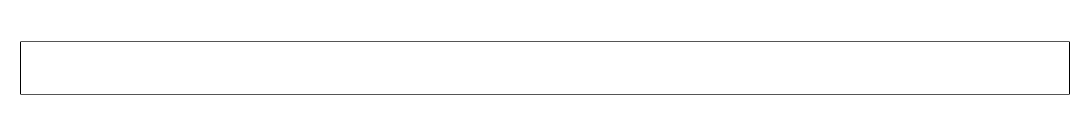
# Model space of a CAD drawing. Header units: millimetres. Extents: x 0 to 1, y -0.02 to 0.02.
import ezdxf

# ---------------------------------------------------------------- set-up
doc = ezdxf.new("R2010")
doc.units = ezdxf.units.MM

msp = doc.modelspace()

# ---------------------------------------------------------------- linework, layer by layer
msp.add_lwpolyline([(0, 0.025), (1, 0.025), (1, -0.025), (0, -0.025)], close=True)

# ---------------------------------------------------------------- next in the draw order: wipeouts: each hides what was drawn before it
msp.add_wipeout([(0, 0.025), (1, 0.025), (1, -0.025), (0, -0.025)])

doc.saveas('drawing.dxf')
